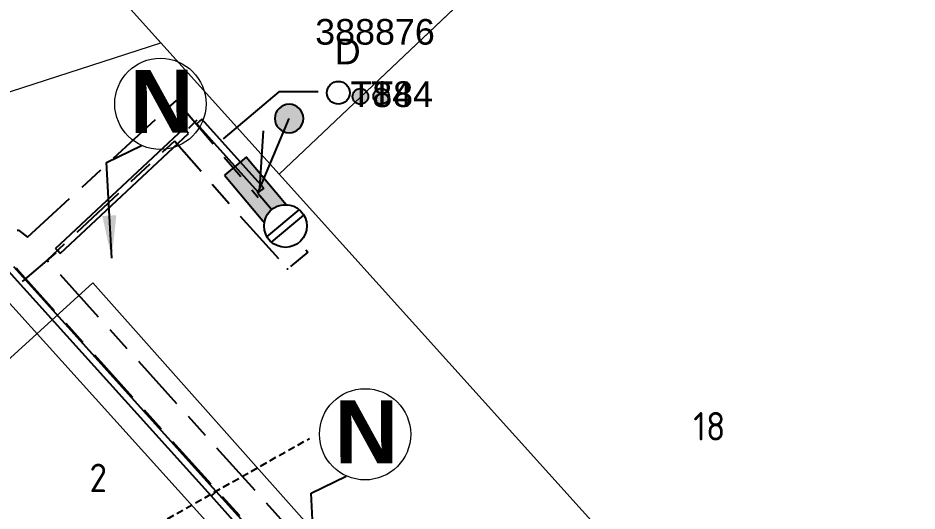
# Model space of a CAD drawing. Header units: metres. Extents: x -1 to 310379, y -2 to 6272124.
# Drawn here: x 309593.7 to 309656.7, y 6271257.8 to 6271292.4 of the extents above; entities that cross this region are included whole.
import ezdxf
from ezdxf.enums import TextEntityAlignment as Align

# ---------------------------------------------------------------- set-up
doc = ezdxf.new("R2010")
doc.units = ezdxf.units.M
for name, pattern in [('Cable Exist UG', [8.2, 4, -1.2, 1.8, -1.2]), ('CENTERX2', [4, 2.5, -0.5, 0.5, -0.5]), ('DASHED', [0.75, 0.5, -0.25])]:
    doc.linetypes.add(name, pattern=pattern)
doc.layers.get('0').update_dxf_attribs({"color": 6})
doc.layers.add('Cadastre Land Parcels_SP_EXT', color=9, linetype='Continuous', lineweight=5)
doc.layers.add('Cadastre Roads_SP_EXT', color=9, linetype='Continuous', lineweight=5)
for name, color, linetype in [('Duct_SP_EXT', 7, 'Continuous'), ('Equip_HV_NEW', 2, 'Continuous'), ('Equip_LV_EXT', 7, 'Continuous'), ('Mains_HV_NEW_V17', 2, 'Continuous'), ('Mains_LV_EXT', 7, 'Continuous'), ('Notes_HV_MISC', 7, 'Continuous'), ('Notes_SP_EXT', 7, 'Continuous'), ('Services_SP_EXT', 7, 'Continuous'), ('SupportsOH_SP_TR_HV_LV_SL_EXT', 7, 'Continuous'), ('SupportsUG_SP_LV_EXT', 7, 'Continuous'), ('Trench_SP_EXT', 7, 'Continuous')]:
    doc.layers.add(name, color=color, linetype=linetype)
doc.layers.add('UNKNOWN_FEATURES', color=1, linetype='DASHED', plot=False)
doc.styles.add('ARIAL', font='arial.ttf', dxfattribs={"height": 2})
doc.styles.add('iecARIAL', font='arial.ttf', dxfattribs={"height": 2})
doc.styles.add('iecISOCP', font='isocp.shx')
doc.styles.add('ISOCP', font='isocp.shx', dxfattribs={"height": 1.75})
doc.styles.add('POLE_LABEL', font='arial.ttf')
doc.styles.get("Standard").update_dxf_attribs({"font": 'arial.ttf'})
doc.linetypes.add('Cable New UG', pattern='A,7,-0.25,["x",Standard,S=2,R=0,X=0.2,Y=-0.8],-2.1', length=9.35)
doc.dimstyles.new('GISCAD Dim Style', dxfattribs={"dimtxt": 2.5, "dimasz": 3, "dimexe": 1.25, "dimexo": 0.625, "dimtad": 1, "dimtoh": 1, "dimdec": 1, "dimtxsty": 'ARIAL', "dimcen": 2.5, "dimadec": 0, "dimazin": 0, "dimtfac": 1, "dimtdec": 1, "dimtmove": 0, "dimatfit": 3, "dimfxl": 1.25, "dimarcsym": 0})

# ---------------------------------------------------------------- blocks, each defined once
blk = doc.blocks.new('PILLAR_EXT')
blk.add_hatch(color=256).paths.add_polyline_path([(-2.475, 0.99), (-2.475, -0.99), (2.475, -0.99), (2.475, 0.99)])
blk.add_lwpolyline([(-2.475, -0.99), (2.475, -0.99), (2.475, 0.99), (-2.475, 0.99)], close=True)
at = {"style": 'iecARIAL', "flags": 8}
blk.add_attdef('ASSET_NUM', (1.5, 3.5), '', height=2.5, dxfattribs=at)
for tag, p, flags in [('OWNED_BY', (0, -0.2), 9), ('STATE', (0, -0.4), 9), ('SUPPORT_TYPE', (0, -0.6), 9), ('USAGE', (0, -0.8), 9), ('LEGEND', (0, -1), 9), ('LOCATION', (0, -1.2), 9), ('NOTES', (0, -1.4), 9), ('STREETNAME', (0, -1.8), 9), ('SUBURB', (0, -2), 1), ('PARENT', (0, -1.6), 9)]:
    blk.add_attdef(tag, p, '', height=0.2, dxfattribs=dict(flags=flags))
blk = doc.blocks.new('DUCT_EXT')
blk.add_circle((0, 0.8), 0.8)
at = {"flags": 1}
blk.add_attdef('Z', (0, 0), '', height=0.2, dxfattribs=at)
at = {"flags": 9}
for tag, p in [('DUCT_CODE', (0, 0)), ('XSECT_TYPE', (0, -0.2)), ('STATE', (0, -0.6)), ('FB_REFERENCE', (0, -0.4)), ('NOTES', (0, -0.8))]:
    blk.add_attdef(tag, text='', height=0.2, dxfattribs=at).set_placement(p, align=Align.MIDDLE_LEFT)
blk = doc.blocks.new('POLE_EXT')
blk.add_hatch(color=256).paths.add_polyline_path([(-1, 0, 1), (1, 0, 1)])
blk.add_lwpolyline([(-1, 0, 1), (1, 0, 1)], format="xyb", close=True)
for tag, height, flags, p in [('pNumber', 2.5, 8, (-17.84, 2.067)), ('OWNED_BY', 0.2, 9, (1.355, -0.4)), ('PARENT', 0.2, 9, (1.355, -0.6)), ('SPECIAL_USE', 0.2, 9, (1.355, -0.8)), ('STATE', 0.2, 9, (1.355, -1)), ('USAGE', 0.2, 9, (1.355, -1.2)), ('cLV', 0.2, 9, (1.355, -1.4)), ('hDepth', 0.2, 9, (1.355, -1.6)), ('hDia', 0.2, 9, (1.355, -1.8)), ('cHV', 0.2, 9, (1.355, -2)), ('LBRACKET', 0.2, 9, (1.355, -2.2)), ('LExisting', 0.2, 9, (1.355, -2.4)), ('LANTNUMBER', 0.2, 9, (1.355, -2.6)), ('LOther', 0.2, 9, (1.355, -2.8)), ('LRemove', 0.2, 9, (1.355, -3)), ('LEGEND', 0.2, 9, (1.355, -3.2)), ('cLinedev', 0.2, 9, (1.355, -3.4)), ('pExisting', 0.2, 9, (1.355, -3.8)), ('LOCATION', 0.2, 9, (1.355, -3.6)), ('pFooting', 0.2, 9, (1.355, -4.4)), ('PFNUMBER', 0.2, 9, (1.355, -4)), ('NEWPFNUMBER', 0.2, 9, (1.355, -4.2)), ('pNew', 0.2, 9, (1.355, -4.6)), ('pRelocate', 0.2, 9, (1.355, -5)), ('pRemove', 0.2, 9, (1.355, -5.2)), ('pReplace', 0.2, 9, (1.355, -5.4)), ('pStay', 0.2, 9, (1.355, -5.6)), ('cspan', 0.2, 9, (1.355, -6)), ('STREETNAME', 0.2, 9, (1.355, -6.2)), ('SUBURB', 0.2, 9, (1.355, -6.4)), ('pType', 0.2, 9, (1.355, -5.8)), ('OPERATED_BY', 0.2, 9, (1.355, -7.014)), ('NOTES', 0.2, 9, (1.355, -6.6)), ('MAINTAINED_BY', 0.2, 9, (1.355, -6.814))]:
    blk.add_attdef(tag, text='', height=height, dxfattribs=dict(flags=flags)).set_placement(p, align=Align.MIDDLE_LEFT)
at = {"style": 'POLE_LABEL'}
for tag, height, flags, p in [('ASSET_NUM', 2.5, 8, (2, 2)), ('STRUCTURE_PLANT_NUMBER', 0.2, 9, (1.355, 0.028)), ('STREET_CODE', 0.2, 9, (1.355, -0.2))]:
    blk.add_attdef(tag, text='', height=height, dxfattribs=dict(at, flags=flags)).set_placement(p, align=Align.MIDDLE_LEFT)
at = {"flags": 1}
blk.add_attdef('Z', (1.355, -7.328), '', height=0.2, dxfattribs=at)
blk = doc.blocks.new('LV_UG_LINKS_CLOSED_EXT')
blk.add_wipeout([(-1.056, 1.057), (-1.18, 0.916), (-1.286, 0.761), (-1.371, 0.594), (-1.435, 0.417), (-1.476, 0.234), (-1.493, 0.047), (-1.487, -0.14), (-1.458, -0.326), (-1.406, -0.506), (-1.331, -0.678), (-1.236, -0.839), (-1.121, -0.988), (-0.988, -1.12), (-0.84, -1.235), (-0.679, -1.331), (-0.506, -1.406), (-0.326, -1.458), (-0.141, -1.487), (0.047, -1.493), (0.233, -1.476), (0.416, -1.435), (0.593, -1.371), (0.76, -1.286), (0.915, -1.181), (1.056, -1.057), (1.18, -0.916), (1.286, -0.761), (1.371, -0.594), (1.435, -0.417), (1.476, -0.234), (1.493, -0.047), (1.487, 0.14), (1.458, 0.326), (1.406, 0.506), (1.331, 0.678), (1.236, 0.839), (1.121, 0.988), (0.988, 1.12), (0.84, 1.235), (0.679, 1.331), (0.506, 1.406), (0.326, 1.458), (0.141, 1.487), (-0.047, 1.493), (-0.233, 1.476), (-0.416, 1.435), (-0.593, 1.371), (-0.76, 1.286), (-0.915, 1.181)])
for p, q in [((-0.25, -1.479), (-0.25, 1.479)), ((0.25, -1.479), (0.25, 1.479))]:
    blk.add_line(p, q)
blk.add_circle((0, 0), 1.5)
at = {"flags": 9}
for tag, p in [('ACTUAL_STATUS', (0, 0)), ('OPERATING_VOLTAGE', (0, -0.6)), ('CONSTRUCTED_VOLTAGE', (0, -0.2)), ('NO_PHASES', (0, -0.4)), ('ORIENTATION', (0, -0.8)), ('STATE', (0, -1)), ('SWITCH_TYPE', (0, -1.2)), ('USAGE', (0, -1.4)), ('NOTES', (0, -1.6))]:
    blk.add_attdef(tag, text='', height=0.2, dxfattribs=at).set_placement(p, align=Align.MIDDLE_LEFT)
at = {"flags": 1}
blk.add_attdef('Z', (0, 0), '', height=0.2, dxfattribs=at)
blk = doc.blocks.new('CABLE_LARGE_EXT')
h = blk.add_hatch(color=256)
edge = h.paths.add_edge_path()
edge.add_arc((0, 0.55), 0.55, 0, 360)
blk.add_circle((0, 0.55), 0.55)
at = {"flags": 1}
blk.add_attdef('Z', (0, 0), '', height=0.2, dxfattribs=at)
at = {"flags": 9}
for tag, p in [('COND_CODE', (0, 0)), ('XSECT_SIZE', (0, -0.6)), ('STATE', (0, -0.4)), ('FB_REFERENCE', (0, -0.2)), ('NOTES', (0, -0.8))]:
    blk.add_attdef(tag, text='', height=0.2, dxfattribs=at).set_placement(p, align=Align.MIDDLE_LEFT)
blk = doc.blocks.new('*U152')
for p, q in [((-1.6, 0), (-1.6, 54.053)), ((-1.6, 54.053), (-0.8, 54.053)), ((0, 54.053), (-0.8, 54.053)), ((0, 0), (0, 54.053)), ((-1.6, 0), (-0.8, 0)), ((0, 0), (-0.8, 0))]:
    blk.add_line(p, q)
at = {"style": 'ARIAL'}
blk.add_attdef('SWG_TYPE', text='', height=1.8, rotation=90, dxfattribs=at).set_placement((-0.8, 54.798), align=Align.MIDDLE_LEFT)
blk.add_attdef('SUB_TYPE', text='', height=1.8, rotation=90, dxfattribs=at).set_placement((-0.8, -0.757), align=Align.MIDDLE_RIGHT)

msp = doc.modelspace()

# ---------------------------------------------------------------- linework, layer by layer
at = {"layer": 'Cadastre Land Parcels_SP_EXT', "linetype": 'Continuous'}
for points in [[(309832.394, 6271490.34), (309804.686, 6271520.653), (309542.419, 6271358.774), (309611.989, 6271281.482), (309832.394, 6271490.34)], [(309767.32, 6271341.109), (309724.764, 6271388.349), (309611.989, 6271281.482), (309657.037, 6271231.428), (309767.32, 6271341.109)], [(309601.287, 6271244.168), (309614.13, 6271249.038), (309592.209, 6271273.371), (309585.77, 6271274.901), (309579.701, 6271272.601), (309591.902, 6271240.609), (309601.287, 6271244.168)]]:
    msp.add_lwpolyline(points, close=True, dxfattribs=at)
at = {"layer": 'Cadastre Roads_SP_EXT', "linetype": 'Continuous'}
msp.add_lwpolyline([(309603.687, 6271290.705), (309542.419, 6271358.774), (309528.57, 6271374.146), (309515.799, 6271358.23), (309551.286, 6271318.8), (309582.708, 6271283.918), (309603.687, 6271290.705)], close=True, dxfattribs=at)
at = {"layer": 'Duct_SP_EXT'}
for p, q in [((309606.202, 6271285.012), (309606.38, 6271285.172)), ((309606.559, 6271285.333), (309606.38, 6271285.172)), ((309610.904, 6271280.505), (309606.559, 6271285.333)), ((309596.293, 6271276.266), (309605.298, 6271284.694)), ((309605.298, 6271284.694), (309605.462, 6271284.518)), ((309605.626, 6271284.343), (309605.462, 6271284.518)), ((309610.547, 6271280.184), (309606.202, 6271285.012)), ((309596.621, 6271275.915), (309605.626, 6271284.343)), ((309610.547, 6271280.184), (309610.725, 6271280.345)), ((309610.904, 6271280.505), (309610.725, 6271280.345)), ((309596.293, 6271276.266), (309596.457, 6271276.091)), ((309596.621, 6271275.915), (309596.457, 6271276.091)), ((309607.222, 6271258.888), (309593.011, 6271274.662)), ((309607.578, 6271259.209), (309593.368, 6271274.983)), ((309607.222, 6271258.888), (309607.4, 6271259.048)), ((309607.222, 6271258.888), (309607.4, 6271259.048)), ((309614.705, 6271250.581), (309607.222, 6271258.888)), ((309607.578, 6271259.209), (309607.4, 6271259.048)), ((309607.578, 6271259.209), (309607.4, 6271259.048)), ((309615.062, 6271250.902), (309607.578, 6271259.209))]:
    msp.add_line(p, q, dxfattribs=at)
msp.add_lwpolyline([(309614.725, 6271287.257), (309611.976, 6271287.257), (309608.051, 6271283.948)], dxfattribs=at)
at = {"layer": 'Mains_HV_NEW_V17', "color": 2, "linetype": 'Cable New UG', "lineweight": 0, "flags": 128}
msp.add_lwpolyline([(309815.071, 6271482.052), (309832.468, 6271498.209), (309849.214, 6271479.396), (309891.369, 6271433.71), (309857.888, 6271400.534), (309823.679, 6271365.982), (309765.065, 6271307.516), (309709.525, 6271252.333), (309674.259, 6271217.353), (309674.117, 6271211.401), (309672.127, 6271213.438), (309649.413, 6271238.656), (309638.582, 6271229.228), (309598.915, 6271273.84), (309588.411, 6271264.313), (309576.056, 6271253.097)], dxfattribs=at)
at = {"layer": 'Mains_LV_EXT', "linetype": 'Cable Exist UG'}
msp.add_lwpolyline([(309564.656, 6271269.007), (309564.676, 6271273.333), (309564.676, 6271273.333), (309586.862, 6271281.596), (309588.448, 6271278.244), (309588.448, 6271278.244), (309593.702, 6271277.539), (309594.337, 6271277.054), (309604.777, 6271286.658), (309610.525, 6271279.838)], dxfattribs=at)
at = {"layer": 'Mains_LV_EXT', "linetype": 'Cable Exist UG', "flags": 128}
for points in [[(309610.502, 6271280.144), (309614.006, 6271276.013), (309612.576, 6271274.837), (309612.576, 6271274.837), (309609.016, 6271278.806), (309604.636, 6271283.788), (309595.716, 6271275.449), (309615.238, 6271253.791), (309609.014, 6271251.457), (309601.359, 6271248.596)], [(309512.99, 6271249.421), (309530.515, 6271256.045), (309530.515, 6271256.045), (309537.901, 6271258.847), (309537.242, 6271260.4), (309539.818, 6271261.713), (309539.818, 6271261.713), (309562.708, 6271270.317), (309562.744, 6271270.316), (309564.81, 6271271.195), (309564.81, 6271271.195), (309584.162, 6271278.536), (309585.762, 6271279.036), (309586.856, 6271276.471), (309588.126, 6271276.345), (309588.126, 6271276.345), (309592.92, 6271275.633), (309593.757, 6271274.641), (309593.757, 6271274.641), (309612.237, 6271254.146), (309607.85, 6271252.506), (309600.257, 6271249.679)]]:
    msp.add_lwpolyline(points, dxfattribs=at)
at = {"layer": 'Notes_HV_MISC', "color": 2, "lineweight": 0}
msp.add_circle((309603.657, 6271286.416), 3.2, dxfattribs=at)
at = {"layer": 'Notes_SP_EXT', "color": 2, "lineweight": 0}
msp.add_circle((309618.014, 6271263.217), 3.2, dxfattribs=at)
at = {"layer": 'Services_SP_EXT'}
msp.add_lwpolyline([(309610.502, 6271280.144), (309612.687, 6271285.387)], dxfattribs=at)
at = {"layer": 'Trench_SP_EXT', "linetype": 'Cable Exist UG'}
for points in [[(309605.641, 6271284.712), (309606.23, 6271285.284)], [(309610.856, 6271284.51), (309610.587, 6271280.254)], [(309596.322, 6271275.953), (309593.97, 6271273.956)]]:
    msp.add_lwpolyline(points, dxfattribs=at)
at = {"layer": 'UNKNOWN_FEATURES'}
msp.add_lwpolyline([(309602.197, 6271256.178), (309614.108, 6271262.932)], dxfattribs=at)

# ---------------------------------------------------------------- block references
at = {"layer": 'Duct_SP_EXT'}
for name, p in [('DUCT_EXT', (309616.139, 6271286.391)), ('CABLE_LARGE_EXT', (309617.684, 6271286.386)), ('CABLE_LARGE_EXT', (309619.145, 6271286.395))]:
    msp.add_blockref(name, p, dxfattribs=at)
at = {"layer": 'Equip_HV_NEW', "linetype": 'CENTERX2', "rotation": 221.6855509963869}
msp.add_blockref('*U152', (309555.574, 6271258.512), dxfattribs=at).add_auto_attribs({'SUB_TYPE': 'PM', 'SWG_TYPE': '8DJH'})
at = {"layer": 'SupportsOH_SP_TR_HV_LV_SL_EXT'}
msp.add_blockref('POLE_EXT', (309612.687, 6271285.387), dxfattribs=at)
at = {"layer": 'SupportsUG_SP_LV_EXT', "rotation": 309.8722735684094}
msp.add_blockref('PILLAR_EXT', (309610.502, 6271280.144), dxfattribs=at)

# ---------------------------------------------------------------- texts
at = {"layer": 'Cadastre Land Parcels_SP_EXT', "style": 'ISOCP'}
for s, p in [('18', (309641.029, 6271262.781)), ('2', (309598.684, 6271259.159))]:
    msp.add_text(s, height=2, dxfattribs=at).set_placement(p)
at = {"layer": 'Duct_SP_EXT'}
for s, p in [('388876', (309614.515, 6271290.57)), ('D', (309615.889, 6271289.191)), ('T84', (309616.984, 6271286.186)), ('T84', (309618.444, 6271286.195))]:
    msp.add_text(s, height=1.8, dxfattribs=at).set_placement(p)
at = {"layer": 'Notes_HV_MISC', "color": 2, "lineweight": 0, "insert": (309603.744, 6271288.803), "char_height": 4.424, "width": 2.6544, "attachment_point": 2, "rotation": 0.10038, "style": 'iecISOCP'}
msp.add_mtext('{\\fArial|b1|i0|c0|p34;N}', dxfattribs=at)
at = {"layer": 'Notes_SP_EXT', "color": 2, "lineweight": 0, "insert": (309618.101, 6271265.604), "char_height": 4.424, "width": 2.6544, "attachment_point": 2, "rotation": 0.10038, "style": 'iecISOCP'}
msp.add_mtext('{\\fArial|b1|i0|c0|p34;N}', dxfattribs=at)

# ---------------------------------------------------------------- leaders
at = {"layer": 'Notes_HV_MISC', "color": 2, "lineweight": 0}
msp.add_leader([(309600.242, 6271275.571), (309599.871, 6271282.296), (309602.322, 6271283.49)], dimstyle='GISCAD Dim Style', override={"dimgap": 0.625, "dimtad": 0}, dxfattribs=at)
at = {"layer": 'Notes_SP_EXT', "color": 2, "lineweight": 0}
msp.add_leader([(309614.599, 6271252.372), (309614.228, 6271259.098), (309616.679, 6271260.291)], dimstyle='GISCAD Dim Style', override={"dimgap": 0.625, "dimtad": 0}, dxfattribs=at)

# ---------------------------------------------------------------- next in the draw order: block references
at = {"layer": 'Equip_LV_EXT', "rotation": 309.8722735684094}
msp.add_blockref('LV_UG_LINKS_CLOSED_EXT', (309612.425, 6271277.842), dxfattribs=at)

doc.saveas('drawing.dxf')
